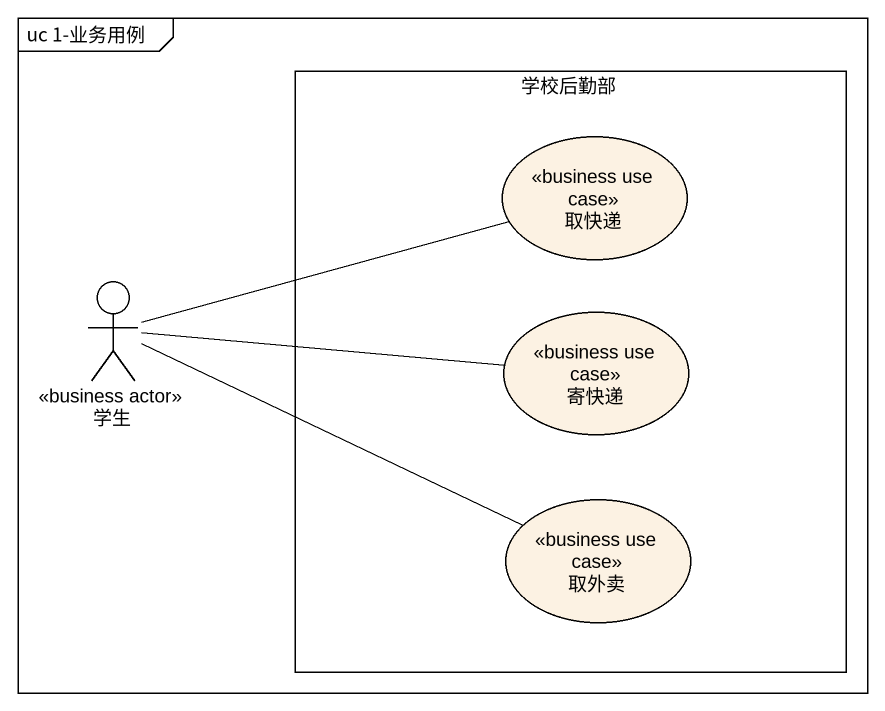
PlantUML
@startuml
mainframe uc 1-业务用例
rectangle 学校后勤部 {
  usecase 取快递 <<business use case>>
  usecase 寄快递 <<business use case>>
  usecase 取外卖 <<business use case>>
}
actor 学生 <<business actor>>
学生 -right- 取快递
学生 -right- 寄快递
学生 -right- 取外卖
@enduml
